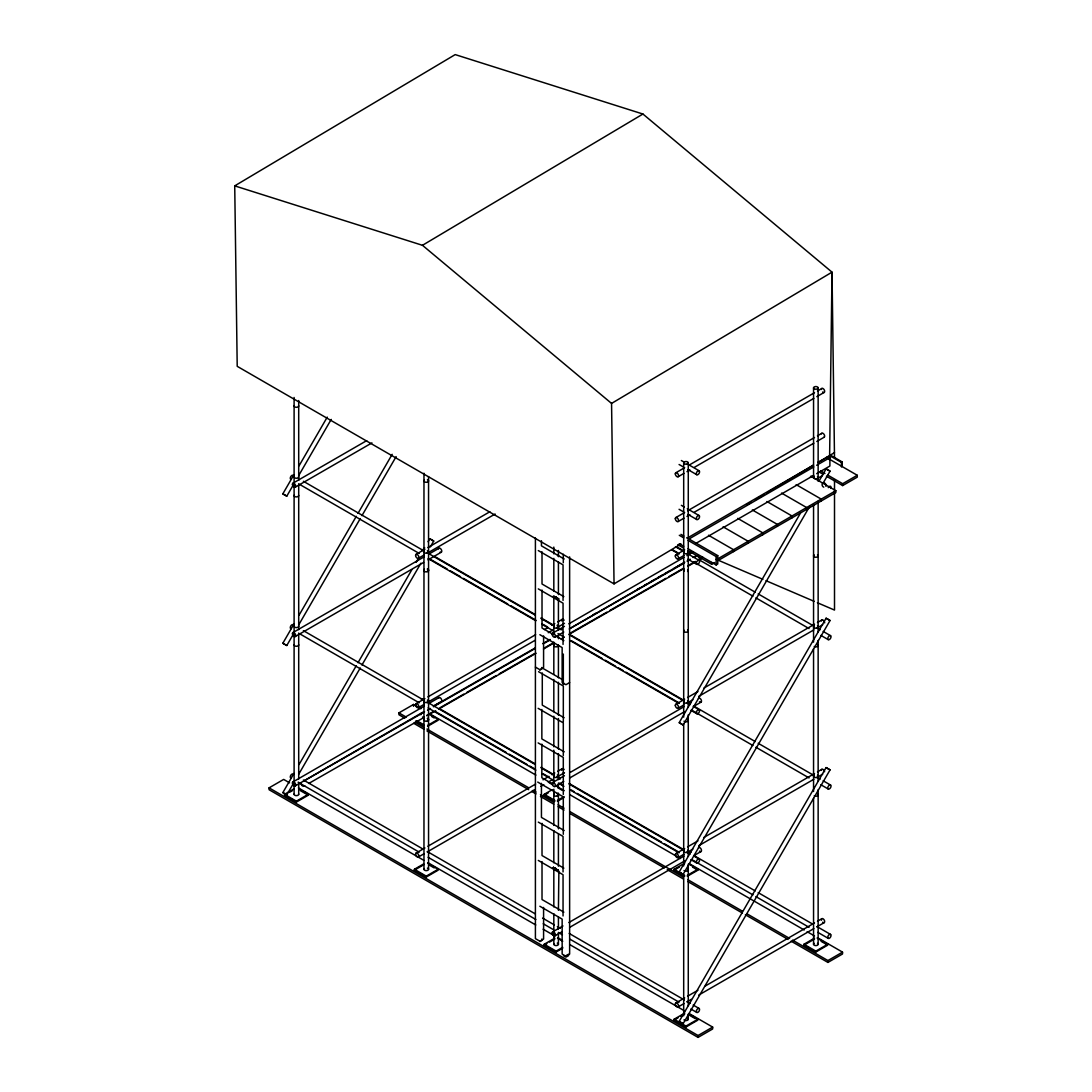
<?xml version="1.0" encoding="UTF-8"?>
<svg xmlns="http://www.w3.org/2000/svg" width="1092" height="1092" viewBox="0 0 1092 1092"><rect width="100%" height="100%" fill="white"/><g stroke="black" fill="none" stroke-linecap="round" stroke-linejoin="round"><path stroke-width="1.5" d="M556.756 598.471L556.019 598.211L557.029 598.225M556.975 598.239C556.947 597.884 554.64 597.952 555.924 596.928M557.111 869.56C556.333 870.515 557.016 868.863 555.255 869.3M556.538 869.655L555.036 869.055L555.2 868.044M555.965 869.669L556.47 869.205L555.596 869.232M555.746 869.15C555.978 868.536 554.531 869.246 555.896 868.782M555.596 597.556L553.903 596.573M556.333 597.529L555.896 597.228M558.776 598.976L557.671 598.43M553.467 867.662C553.972 867.649 554.818 869.71 555.173 868.358M555.828 869.232L556.156 869.833M558.312 870.188L557.493 870.228M558.244 599.276L558.654 599.249M558.258 870.911L558.531 870.938M555.145 596.983L554.327 596.628M554.913 596.983L553.944 596.996M557.671 598.921L557.998 598.279M555.76 869.368L556.087 869.546M557.766 870.133L558.053 870.788M558.872 871.279L558.422 910.305M554.791 597.215L555.036 596.996M553.221 596.246L554.053 596.491M553.849 868.399L554.477 868.085L553.18 868.058M558.067 598.634L557.48 598.812M556.702 869.355L556.019 869.751M293.939 474.679L282.828 493.871L284.466 494.812M299.058 465.82L327.245 417.13M285.149 495.208L286.786 496.15L293.625 484.343M298.744 475.484L331.204 419.41M293.625 633.701L286.786 645.508L282.855 643.243L293.939 624.037M299.058 615.192L356.292 516.311M357.999 513.363L392.178 454.327M298.744 624.842L360.251 518.591M361.957 515.642L396.137 456.62M293.625 783.06L286.786 794.867L282.855 792.601L293.939 773.409M299.058 764.55L356.292 665.683M357.999 662.721L411.82 569.751M416.093 562.38L418.659 557.944M422.932 550.573L424.638 547.611M428.05 541.714L429.757 538.765L431.927 540.008M298.744 774.214L360.251 667.963M361.957 665.001L420.911 563.185M430.303 546.942L433.715 541.045L429.784 538.779M800.463 513.131L679.169 722.686L680.807 723.627M819.259 480.671L826.098 468.864L827.736 469.806M681.476 724.023L683.128 724.965L809.554 506.552M823.218 482.951L830.057 471.143L826.112 468.877M681.476 873.382L683.128 874.337L830.057 620.502L826.098 618.222L679.169 872.044L680.807 872.999M830.057 769.86L826.098 767.58L679.169 1021.416L683.128 1023.695L830.057 769.86L828.255 768.823M553.426 867.184L553.33 868.072M556.374 869.273L555.651 869.505M681.026 543.993L614.045 583.879L237.21 366.325L234.725 185.872L455.2 54.6L642.929 114.032L832.022 272.154L834.506 457.698M234.725 185.872L422.467 245.304L642.929 114.032M614.045 583.879L611.561 403.426L832.022 272.154L829.565 460.114M746.559 504.982L750.927 502.388M755.295 499.781L764.031 494.58M766.953 492.847L813.54 465.096L687.332 538.056M834.506 452.62L817.908 462.503L828.268 456.688L829.893 457.63L829.893 466.038L816.679 473.655M292.902 483.237L366.694 440.636M295.195 487.209L371.935 442.902M416.079 554.354L424.925 549.235M427.887 547.529L489.858 511.752M418.373 558.312L424.269 554.913M427.231 553.207L495.113 514.018M292.902 632.596L424.242 556.77M428.665 554.217L438.998 548.252M295.195 636.568L423.587 562.448M428.009 559.882L441.291 552.224M675.798 472.781L684.657 467.676M689.079 465.124L814.509 392.697M817.458 391.004L821.894 388.438M678.091 476.754L684.002 473.341M686.95 471.648L689.898 469.942M694.321 467.376L813.854 398.375M816.802 396.669L824.187 392.41M675.798 517.594L684.657 512.489M687.605 510.783L814.509 437.51M817.458 435.804L821.894 433.251M678.091 521.567L684.002 518.154M686.95 516.448L689.898 514.741M694.321 512.189L813.854 443.175M816.802 441.482L824.187 437.209M553.726 596.71L554.354 596.396M553.74 596.833L554.477 596.546M554.927 597.556L555.937 596.942M555.692 598.007L556.456 597.624M558.695 598.907L558.135 599.098M842.219 461.971L830.343 455.105L829.565 455.555L841.441 462.421L842.219 461.971L842.219 466.53M688.956 538.998L813.745 466.953M816.679 465.26L829.893 457.63M689.079 1013.485L712.667 1027.094L712.667 1028.964L698.061 1037.4L269.069 789.721L269.069 787.851L283.674 779.415L289.571 782.827M404.818 718.154L398.921 714.741L398.921 712.885L413.54 704.449L420.911 708.708M416.079 703.712L424.925 698.607M427.887 696.901L535.612 634.698M544.458 629.593L547.406 627.886M551.842 625.334L554.791 623.628M557.739 621.921L562.175 619.369M675.798 554.941L684.657 549.822M810.087 477.409L813.035 475.702M696.3 543.161L813.745 475.361M418.373 707.684L424.269 704.272M427.231 702.566L534.957 640.376M548.239 632.705L552.661 630.152M557.084 627.6L564.468 623.327M678.091 558.899L684.002 555.5M686.923 553.808L691.372 551.242M816.802 478.815L822.331 475.634M292.902 781.968L424.242 706.142M428.665 703.576L438.998 697.611M552.62 633.183L564.428 626.371M568.85 623.819L683.961 557.357M686.909 555.651L692.819 552.252M295.195 785.926L423.587 711.807M433.92 705.841L441.291 701.583M554.913 637.155L563.772 632.036M571.157 627.777L684.78 562.175M299.044 788.97L308.285 794.307L308.285 795.208L296.396 802.06L284.521 795.208L284.521 794.307L293.762 788.97M289.803 792.15L292.438 790.635M688.137 540.39L716.134 556.565L717.758 555.623L717.758 564.018L716.134 564.96L688.069 548.757M827.913 475.197L842.655 483.715L857.275 475.279L857.275 477.149L842.655 485.585L826.439 476.221M284.521 794.307L296.396 801.173L308.285 794.307M427.586 725.429L438.151 719.328L438.151 720.229L427.586 726.33M835.83 490.677L718.959 558.162L718.959 560.019L835.83 492.547L835.83 490.677L810.769 476.208M688.069 550.627L711.656 564.236L714.577 562.557M539.817 670.065L541.878 668.877L541.878 667.458M569.628 682.568L565.915 684.711L562.148 682.541L562.148 647.57L539.871 634.698M416.079 853.07L424.925 847.965M427.887 846.259L535.612 784.07M542.983 779.811L548.894 776.398M551.842 774.692L554.791 772.986M557.739 771.28L562.175 768.727M675.798 704.299L684.657 699.194M687.605 697.488L697.938 691.523M703.835 688.11L814.509 624.215M817.458 622.508L821.894 619.956M418.373 857.043L424.269 853.63M427.231 851.924L534.957 789.734M540.854 786.322L543.802 784.629M548.239 782.063L552.661 779.511M557.084 776.958L564.468 772.699M678.091 708.271L684.002 704.859M686.95 703.152L692.847 699.74M698.757 696.341L813.854 629.879M816.802 628.173L822.713 624.774M552.62 782.554L564.428 775.729M570.338 772.331L683.961 706.729M688.383 704.163L691.345 702.47M554.913 786.513L563.772 781.408M569.683 777.995L684.78 711.547M693.638 706.428L701.009 702.17M427.586 863.185L438.151 869.287L438.151 870.174L426.262 877.04L414.387 870.174L414.387 869.287L423.628 863.949M554.804 801.296L544.239 795.208L544.239 794.307L552.156 789.734M414.387 870.174L423.628 864.837M544.239 795.208L548.198 792.915M414.387 869.287L426.262 876.139L438.151 869.287M557.439 800.409L564.045 796.587M557.439 801.296L564.045 797.488M553.508 867.239L553.194 868.113M555.214 868.058L554.272 868.331M555.105 868.863L555.937 868.481M557.493 870.42L558.217 870.037M675.798 853.657L684.657 848.552M687.605 846.846L697.938 840.881M703.835 837.468L814.509 773.573M817.458 771.867L821.894 769.314M678.091 857.629L684.002 854.217M686.95 852.511L692.847 849.112M698.757 845.699L813.854 779.251M816.802 777.545L822.713 774.132M552.62 931.913L562.953 925.948M568.85 922.535L683.961 856.087M688.383 853.534L691.345 851.828M539.817 941.604L541.878 940.417L541.878 938.997M554.913 935.871L562.298 931.612M569.683 927.354L684.78 860.906M693.638 855.787L701.009 851.528M562.721 948.197L556.128 952.006L544.239 945.153L544.239 944.252L554.804 938.151M684.67 876.275L674.105 870.174L674.105 869.287L684.67 863.185M544.239 945.153L546.887 943.624M549.522 942.096L554.804 939.052M674.105 870.174L679.388 867.13M544.239 944.252L556.128 951.118L562.721 947.31M687.305 875.374L697.87 869.287L697.87 870.174L687.305 876.275M565.984 955.691L568.468 954.258L568.468 955.691L565.984 957.111L563.513 955.691M675.798 1003.029L684.657 997.911M687.605 996.204L697.938 990.239M705.309 985.98L814.509 922.945M817.458 921.238L821.894 918.672M678.091 1006.988L684.002 1003.589M686.95 1001.883L691.372 999.317M698.757 995.058L813.854 928.609M816.802 926.903L824.187 922.644M688.629 1013.895L697.87 1019.232L697.87 1020.119L685.981 1026.985L674.105 1020.119L674.105 1019.232L684.67 1013.13M817.171 938.151L827.722 944.252L827.722 945.153L815.847 952.006L803.958 945.153L803.958 944.252L814.523 938.151M674.105 1020.119L678.064 1017.84M680.698 1016.311L684.67 1014.031M803.958 945.153L814.523 939.052M674.105 1019.232L685.981 1026.084L697.87 1019.232M803.958 944.252L815.847 951.118L827.722 944.252M269.069 787.851L698.061 1035.53L712.667 1027.094M792.546 940.13L827.927 960.564L842.533 952.128L842.533 953.985L827.927 962.421L791.072 941.154M433.483 706.196L535.271 647.897M542.656 643.666L550.027 639.448M592.806 614.933L595.754 613.24M637.059 589.584L640.021 587.892M644.444 585.353L647.392 583.674M650.341 581.981L654.763 579.442M657.712 577.75L662.148 575.225M665.096 573.532L669.519 570.993M673.941 568.454L682.8 563.39M687.223 560.851L690.171 559.159M693.12 557.48L696.068 555.787M303.508 781.203L424.556 711.861M427.504 710.169L430.466 708.476M433.415 706.783L535.271 648.43M544.13 643.365L550.04 639.98M569.232 628.978L684.37 563.022M687.332 561.329L690.28 559.636M694.703 557.097L697.665 555.418M426.931 715.233L432.828 711.861M440.212 707.63L463.813 694.116M466.762 692.424L496.273 675.525M499.221 673.832L534.616 653.548M544.949 647.638L553.794 642.56M570.024 633.264L606.906 612.148M609.855 610.455L665.915 578.337M668.864 576.644L683.619 568.195M688.042 565.67L695.413 561.438M699.849 558.899L702.798 557.22M308.749 783.469L423.901 717.512M426.849 715.82L435.708 710.742M438.656 709.063L536.09 653.248M543.475 649.017L553.808 643.092M561.192 638.875L564.141 637.182M570.051 633.797L683.715 568.686M688.151 566.147L695.522 561.916M698.484 560.223L701.433 558.531M556.237 598.184L556.142 598.088M554.217 868.017L553.439 868.113M716.175 559.322L762.885 579.347M765.997 580.685L814.263 601.392M817.389 602.729L834.506 610.073L834.506 479.702M830.057 471.143L828.405 470.202M433.715 541.045L432.077 540.103M282.828 643.229L284.466 644.171M286.786 645.508L285.149 644.567M282.828 792.587L284.466 793.529M286.786 794.867L285.149 793.925M826.316 457.412L857.275 475.279M820.542 470.952L824.965 473.505M819.068 471.962L823.491 474.515M796.164 484.643L821.225 499.112L821.225 500.982M781.558 493.079L806.619 507.548L806.619 509.418M766.939 501.515L792 515.984L792 517.854M681.367 460.524L684.329 462.23M687.278 463.936L699.085 470.748A2.293 1.324 -60 0 1 698.361 474.31A2.293 1.324 -60 0 1 696.382 473.15A2.293 1.324 -60 0 1 699.085 470.748M679.074 464.496L683.51 467.048M687.933 469.601L696.792 474.72M752.333 509.95L777.395 524.419L777.395 526.289M737.728 518.386L762.789 532.855L762.789 534.725M723.109 526.822L748.17 541.291L748.17 543.161M681.367 505.337L684.329 507.043M687.278 508.749L699.085 515.56A2.293 1.324 -60 0 1 698.361 519.11A2.293 1.324 -60 0 1 696.382 517.963A2.293 1.324 -60 0 1 699.085 515.56M679.074 509.295L683.51 511.861M687.933 514.414L696.792 519.533M708.503 535.257L733.565 549.726L733.565 551.583M680.917 534.357L683.865 536.049M686.813 537.755L717.758 555.623M827.886 619.26L826.112 618.236M828.255 619.464L830.029 620.488M679.292 535.285L683.715 537.837M679.224 543.652L683.715 546.246M677.75 544.662L683.647 548.075M676.944 546.996L684.329 551.269M699.098 559.787L755.227 592.192M758.176 593.898L812.83 625.457M817.253 628.009L820.215 629.715M823.163 631.422L830.548 635.68A2.293 1.324 -60 0 1 829.811 639.23A2.293 1.324 -60 0 1 827.832 638.083A2.293 1.324 -60 0 1 830.548 635.68M675.47 546.737L682.841 550.996M687.278 553.548L699.085 560.373A2.293 1.324 -60 0 1 698.361 563.922A2.293 1.324 -60 0 1 696.382 562.776A2.293 1.324 -60 0 1 699.085 560.373M673.177 550.122L677.6 552.675M693.857 562.052L752.934 596.164M755.882 597.87L809.049 628.569M820.87 635.38L828.255 639.653M671.689 549.849L679.074 554.108M687.933 559.227L696.792 564.332M564.154 558.981L541.441 545.863L541.441 540.745M538.301 550.573L563.049 564.851L563.049 600.423M563.841 596.601L542.014 584.002L542.014 551.815M538.301 588.888L563.049 603.18L563.049 644.43M827.886 768.618L826.112 767.594M427.354 552.265L430.303 553.972M434.725 556.524L535.162 614.509M541.072 617.922L554.367 625.593M557.316 627.299L561.752 629.852M569.137 634.124L684.329 700.627M687.291 702.333L690.24 704.04M694.676 706.592L755.227 741.564M758.176 743.27L812.83 774.815M817.253 777.367L820.215 779.074M823.163 780.78L830.548 785.039A2.293 1.324 -60 0 1 829.811 788.601A2.293 1.324 -60 0 1 827.832 787.441A2.293 1.324 -60 0 1 830.548 785.039M303.385 481.285L424.46 551.187M427.422 552.88L535.203 615.11M541.1 618.522L554.395 626.194M557.343 627.9L560.305 629.606M569.164 634.725L682.841 700.354M687.278 702.92L690.226 704.613M693.188 706.319L699.085 709.732A2.293 1.324 -60 0 1 698.361 713.281A2.293 1.324 -60 0 1 696.382 712.134A2.293 1.324 -60 0 1 699.085 709.732M429.484 558.79L447.201 569.014M450.163 570.72L460.496 576.685M463.458 578.391L507.753 603.972M510.715 605.678L535.817 620.174M543.202 624.447L547.638 626.999M571.266 640.649L602.279 658.544M605.241 660.25L615.574 666.229M618.522 667.935L622.959 670.488M625.907 672.194L679.087 702.893M692.369 710.564L752.934 745.522M755.882 747.228L809.049 777.927M820.87 784.752L828.255 789.011M299.618 484.398L419.219 553.439M428.078 558.558L535.858 620.788M541.769 624.187L553.576 631.012M557.998 633.565L563.909 636.977M569.819 640.39L679.074 703.466M690.881 710.291L696.792 713.704M553.658 634.725L542.014 628.009L542.014 590.049M556.565 636.404L563.841 640.608M542.287 668.004L562.667 679.756M535.408 667.103L539.871 669.683L543.584 667.54L543.584 635.899M538.574 671.703L563.322 685.994L563.322 721.553M564.114 717.731L542.287 705.132L542.287 672.959M538.138 708.339L563.295 722.863L563.295 755.582M564.209 751.828L541.85 738.915L541.85 709.472M538.138 742.915L563.295 757.438L563.295 794.43M427.354 701.624L430.303 703.33M439.161 708.449L535.162 763.868M541.072 767.28L554.367 774.951M557.316 776.658L560.264 778.364M569.137 783.483L684.329 849.986M687.291 851.692L690.24 853.398M694.676 855.964L755.227 890.922M758.176 892.628L812.83 924.173M817.253 926.739L830.548 934.411A2.293 1.324 -60 0 1 829.811 937.96A2.293 1.324 -60 0 1 827.832 936.799A2.293 1.324 -60 0 1 830.548 934.411M303.385 630.644L424.46 700.545M427.422 702.252L535.203 764.482M541.1 767.881L554.395 775.552M557.343 777.258L560.305 778.965M569.164 784.083L682.841 849.726M687.278 852.279L690.226 853.985M694.662 856.538L699.085 859.09A2.293 1.324 -60 0 1 698.361 862.653A2.293 1.324 -60 0 1 696.382 861.492A2.293 1.324 -60 0 1 699.085 859.09M435.394 711.561L506.278 752.484M509.241 754.19L526.958 764.427M529.907 766.134L534.343 768.686M543.202 773.805L549.112 777.217M559.445 783.182L562.407 784.889M571.266 790.007L574.215 791.714M577.177 793.42L661.356 842.014M664.318 843.72L679.087 852.251M692.369 859.923L752.934 894.88M755.882 896.587L809.049 927.285M817.908 932.404L828.255 938.369M299.618 633.756L419.219 702.798M428.078 707.916L535.858 770.147M541.769 773.559L553.576 780.371M559.486 783.783L563.909 786.349M569.819 789.748L679.074 852.838M690.881 859.65L696.792 863.062M553.03 784.22L541.85 777.763L541.85 744.143M555.828 785.831L564.209 790.676M429.757 713.813L535.899 775.088M549.167 782.746L552.115 784.452M558.012 787.851L562.435 790.417M569.806 794.662L680.371 858.503M689.216 863.608L804.203 929.988M807.152 931.694L814.523 935.953M817.471 937.659L842.533 952.128M428.897 713.991L438.151 719.328M688.629 863.949L697.87 869.287M431.545 716.42L434.179 717.935M692.587 867.13L697.87 870.174M821.129 941.345L826.412 944.389M537.728 782.077L563.295 796.832L563.295 834.302M417.021 720.856L423.628 724.665M544.239 794.307L554.804 800.409M674.105 869.287L684.67 875.374M680.452 872.795L681.831 873.586M415.697 720.993L423.628 725.566M398.921 712.885L406.292 717.13M415.137 722.249L423.983 727.354M426.931 729.047L528.651 787.782M533.073 790.335L536.022 792.041M540.444 794.594L553.712 802.251M558.135 804.804L564.032 808.203M569.928 811.615L683.456 877.149M687.878 879.702L742.423 911.192M746.846 913.745L789.598 938.424M413.663 723.259L423.983 729.224M426.931 730.917L528.651 789.653M531.599 791.345L536.022 793.898M540.444 796.45L553.712 804.121M558.135 806.674L564.032 810.073M569.928 813.485L664.291 867.949M667.239 869.655L683.456 879.019M687.878 881.572L742.423 913.062M745.372 914.768L788.124 939.448M564.154 830.521L541.441 817.403L541.441 783.346M538.301 822.112L563.049 836.404L563.049 871.962M563.841 868.14L542.014 855.541L542.014 823.354M538.301 860.428L563.049 874.719L563.049 915.97M563.841 912.148L542.014 899.549L542.014 861.588M539.871 906.251L562.148 919.109L562.148 954.08L565.915 956.251L569.628 954.108L569.628 556.865M303.385 780.002L422.986 849.057M427.422 851.61L535.203 913.84M542.587 918.099L554.395 924.924M557.343 926.63L560.305 928.337M569.164 933.442L684.329 999.931M687.278 1001.637L690.226 1003.343M693.188 1005.049L699.085 1008.462A2.293 1.324 -60 0 1 698.361 1012.011A2.293 1.324 -60 0 1 696.382 1010.864A2.293 1.324 -60 0 1 699.085 1008.462M298.143 782.268L419.219 852.169M428.078 857.288L535.858 919.505M543.243 923.777L553.576 929.742M559.486 933.155L562.435 934.848M569.819 939.12L679.074 1002.197M690.881 1009.022L696.792 1012.421M298.416 787.933L423.723 860.278M428.146 862.83L535.763 924.965M543.133 929.224L553.453 935.175M557.875 937.728L562.298 940.28M569.669 944.539L684.657 1010.933M557.439 938.151L562.721 941.208M300.368 790.635L308.285 795.208M428.897 864.837L434.179 867.894M689.939 1015.546L695.222 1018.604M680.958 1022.453L679.183 1021.429M681.326 1022.658L683.101 1023.682M679.333 722.795L683.101 724.952M679.988 872.535L679.183 872.058M682.295 873.846L683.101 874.323M286.773 496.137L282.855 493.884M422.467 245.304L611.561 403.426M842.655 483.715L842.655 485.585M841.441 462.421L841.441 466.98M830.343 455.105L830.343 458.149M827.927 960.564L827.927 962.421M818.14 387.878L818.14 481.231M818.14 501.255L818.14 631.954M818.14 640.444L818.14 781.312M818.14 789.803L818.14 944.252M815.847 951.118L815.847 952.006M813.554 387.878L813.554 477.832M813.554 504.654L813.554 642.137M813.554 648.921L813.554 791.495M813.554 798.293L813.554 944.252M716.134 556.565L716.134 564.96M711.656 562.38L711.656 564.236M698.061 1035.53L698.061 1037.4M688.274 462.858L688.274 706.92M688.274 714.823L688.274 856.292M688.274 864.195L688.274 1005.65M688.274 1014.14L688.274 1019.232M685.981 1026.084L685.981 1026.985M683.688 462.858L683.688 717.116M683.688 723.9L683.688 865.888M683.688 874.965L683.688 1015.833M563.513 682.718L563.513 684.138M563.295 554.245L563.295 562.762M563.322 654.067L563.322 684.425M558.422 550.477L558.422 556.688M558.422 561.779L558.422 594.608M558.422 599.699L558.422 630.248M558.422 635.353L558.422 638.738M558.422 677.777L558.422 644.949A2.293 1.324 0 0 1 557.275 646.095M558.422 682.282L558.422 715.123M558.422 718.509L558.422 749.071M558.422 753.576L558.422 779.62M558.422 783.005L558.422 788.11M558.422 793.202L558.422 828.842M558.422 833.933L558.422 866.174M558.422 917.103L558.422 928.978M558.422 932.377L558.422 944.252M556.128 951.118L556.128 952.006M553.821 547.092L553.821 553.876M553.821 558.381L553.821 591.222M553.821 596.314L553.821 633.647M553.821 642.137L553.821 674.378M553.821 679.47L553.821 711.725M553.821 716.229L553.821 746.778M553.821 750.177L553.821 783.005M553.821 789.216L553.821 825.443M553.821 830.534L553.821 862.789M553.821 867.881L553.821 906.92M553.821 913.704L553.821 944.252M543.584 907.438L543.584 939.079L539.871 941.222L535.408 938.642L535.408 537.987M428.555 476.617L428.555 869.287M426.262 876.139L426.262 877.04M423.969 473.218L423.969 869.287M413.54 704.449L413.54 706.319M298.703 400.532L298.703 480.303M298.703 483.701L298.703 629.674M298.703 633.06L298.703 779.033M298.703 782.432L298.703 794.307M296.396 801.173L296.396 802.06M294.103 397.474L294.103 794.307M557.275 554.763A2.293 1.324 0 0 1 558.34 556.251M298.621 405.623A2.293 1.324 0 0 1 296.396 407.289A2.293 1.324 0 0 1 294.185 405.623M427.409 479.784A2.293 1.324 0 0 1 428.255 481.599A2.293 1.324 0 0 1 425.116 482.091A2.293 1.324 0 0 1 424.269 480.275M821.471 433.852A2.293 1.324 60 0 1 824.023 434.316A2.293 1.324 60 0 1 823.846 437.319M558.108 644.867A2.293 1.324 0 0 1 556.128 646.86A2.293 1.324 0 0 1 554.135 644.867M687.605 569.615A2.293 1.324 0 0 1 687.605 571.498M684.002 571.225A2.293 1.324 0 0 1 684.002 569.888M298.621 495.236A2.293 1.324 0 0 1 296.396 496.901A2.293 1.324 0 0 1 294.185 495.236M687.605 551.528A2.293 1.324 0 0 1 687.742 553.33A2.293 1.324 0 0 1 684.67 553.562A2.293 1.324 0 0 1 684.002 551.815M687.605 719.573A2.293 1.324 0 0 1 687.387 721.553A2.293 1.324 0 0 1 684.002 721.17M817.471 476.562A2.293 1.324 0 0 1 817.471 478.433A2.293 1.324 0 0 1 814.222 478.433A2.293 1.324 0 0 1 814.222 476.562M817.471 644.594A2.293 1.324 0 0 1 817.471 646.464A2.293 1.324 0 0 1 814.222 646.464M821.416 389.489A2.293 1.324 60 0 1 823.177 388.643A2.293 1.324 60 0 1 824.637 391.673A2.293 1.324 60 0 1 822.617 391.987M687.605 629.947A2.293 1.324 0 0 1 687.742 631.736A2.293 1.324 0 0 1 684.67 631.968A2.293 1.324 0 0 1 684.002 630.221M427.409 568.823A2.293 1.324 0 0 1 427.409 571.116M424.269 570.638A2.293 1.324 0 0 1 424.269 569.301M554.135 645.604A2.293 1.324 0 0 1 554.135 644.28M298.621 476.562A2.293 1.324 0 0 1 296.396 478.241A2.293 1.324 0 0 1 294.185 476.562M298.621 644.608A2.293 1.324 0 0 1 296.396 646.273A2.293 1.324 0 0 1 294.185 644.608M557.275 793.747A2.293 1.324 0 0 1 558.108 795.549A2.293 1.324 0 0 1 554.982 796.041A2.293 1.324 0 0 1 554.135 794.225M557.275 625.716A2.293 1.324 0 0 1 558.108 627.518A2.293 1.324 0 0 1 554.982 628.009A2.293 1.324 0 0 1 554.135 626.194M688.274 551.883A2.293 1.324 0 0 1 687.605 552.825M687.605 718.986A2.293 1.324 0 0 1 687.605 720.856M687.605 700.9A2.293 1.324 0 0 1 687.742 702.688A2.293 1.324 0 0 1 684.67 702.92A2.293 1.324 0 0 1 684.002 701.173M687.605 868.932A2.293 1.324 0 0 1 687.387 870.925A2.293 1.324 0 0 1 684.002 870.529M817.471 625.921A2.293 1.324 0 0 1 817.471 627.791A2.293 1.324 0 0 1 814.222 627.791A2.293 1.324 0 0 1 814.222 625.921M817.471 793.952A2.293 1.324 0 0 1 817.471 795.836A2.293 1.324 0 0 1 814.222 795.836M427.409 718.768A2.293 1.324 0 0 1 428.255 720.583A2.293 1.324 0 0 1 425.116 721.061A2.293 1.324 0 0 1 424.269 719.259M427.409 550.737A2.293 1.324 0 0 1 428.255 552.552A2.293 1.324 0 0 1 425.116 553.03A2.293 1.324 0 0 1 424.269 551.228M828.255 487.646A2.293 1.324 -60 0 1 830.384 486.254A2.293 1.324 -60 0 1 830.807 488.424M427.409 569.41A2.293 1.324 0 0 1 428.255 571.225A2.293 1.324 0 0 1 425.116 571.703A2.293 1.324 0 0 1 424.269 569.888M427.409 718.181A2.293 1.324 0 0 1 427.409 720.474M424.269 719.997A2.293 1.324 0 0 1 424.269 718.673M428.255 551.965A2.293 1.324 0 0 1 427.409 552.443M424.051 550.955A2.293 1.324 0 0 1 424.269 550.641M557.275 625.129A2.293 1.324 0 0 1 557.275 627.422M553.821 626.276A2.293 1.324 0 0 1 554.135 625.607M557.753 793.365A2.293 1.324 0 0 1 557.275 795.454M554.135 794.976A2.293 1.324 0 0 1 554.135 793.638M438.575 698.211A2.293 1.324 60 0 1 440.758 698.225A2.293 1.324 60 0 1 441.55 701.337M298.621 625.934A2.293 1.324 0 0 1 296.396 627.6A2.293 1.324 0 0 1 294.185 625.934M298.621 793.966A2.293 1.324 0 0 1 296.396 795.631A2.293 1.324 0 0 1 294.185 793.966M291.1 778.105A2.293 1.324 -60 0 1 290.922 775.102A2.293 1.324 -60 0 1 293.475 774.638M702.252 557.289A2.293 1.87 59.8 0 1 699.958 558.613A2.293 1.87 59.8 0 1 698.32 555.814M304.709 785.708A2.293 1.87 59.8 0 1 301.215 783.292M564.127 772.795A2.293 1.324 60 0 1 563.322 772.59M561.752 770.297A2.293 1.324 60 0 1 562.339 768.659A2.293 1.324 60 0 1 564.127 769.56M421.348 699.481A2.293 1.324 -60 0 1 423.177 699.303M557.275 943.106A2.293 1.324 0 0 1 558.108 944.921A2.293 1.324 0 0 1 554.982 945.399A2.293 1.324 0 0 1 554.135 943.597M557.275 775.074A2.293 1.324 0 0 1 558.108 776.89A2.293 1.324 0 0 1 554.982 777.367A2.293 1.324 0 0 1 554.135 775.566M688.206 701.596A2.293 1.324 0 0 1 687.605 702.183M687.605 868.345A2.293 1.324 0 0 1 687.605 870.215M698.457 847.802A2.293 1.324 60 0 1 700.545 848.252A2.293 1.324 60 0 1 701.392 851.064A2.293 1.324 60 0 1 699.44 851.118M821.471 920.242A2.293 1.324 60 0 1 822.904 918.713A2.293 1.324 60 0 1 824.651 921.757A2.293 1.324 60 0 1 822.617 922.221M687.605 850.258A2.293 1.324 0 0 1 687.742 852.047A2.293 1.324 0 0 1 684.67 852.279A2.293 1.324 0 0 1 684.002 850.532M687.605 1018.29A2.293 1.324 0 0 1 687.387 1020.283A2.293 1.324 0 0 1 684.002 1019.887M817.471 775.279A2.293 1.324 0 0 1 817.471 777.163A2.293 1.324 0 0 1 814.222 777.163A2.293 1.324 0 0 1 814.222 775.279M817.471 943.324A2.293 1.324 0 0 1 817.471 945.194A2.293 1.324 0 0 1 814.222 945.194A2.293 1.324 0 0 1 814.222 943.324M817.471 554.982A2.293 1.324 0 0 1 817.471 556.852A2.293 1.324 0 0 1 814.222 556.852A2.293 1.324 0 0 1 814.222 554.982M421.771 549.808A2.293 1.324 -60 0 1 423.396 550.75M698.457 698.443A2.293 1.324 60 0 1 700.545 698.88A2.293 1.324 60 0 1 701.392 701.706A2.293 1.324 60 0 1 699.44 701.747M821.416 770.365A2.293 1.324 60 0 1 822.822 769.328A2.293 1.324 60 0 1 824.596 771.716M561.752 620.925A2.293 1.324 60 0 1 562.339 619.3A2.293 1.324 60 0 1 564.127 620.201M291.1 628.746A2.293 1.324 -60 0 1 290.922 625.743A2.293 1.324 -60 0 1 293.475 625.279M438.575 548.853A2.293 1.324 60 0 1 440.431 548.553A2.293 1.324 60 0 1 441.755 551.337A2.293 1.324 60 0 1 440.144 552.102M821.416 621.007A2.293 1.324 60 0 1 823.04 620.065A2.293 1.324 60 0 1 824.665 622.877M427.409 868.126A2.293 1.324 0 0 1 428.255 869.942A2.293 1.324 0 0 1 425.116 870.433A2.293 1.324 0 0 1 424.269 868.618M427.409 700.095A2.293 1.324 0 0 1 428.255 701.91A2.293 1.324 0 0 1 425.116 702.402A2.293 1.324 0 0 1 424.269 700.586M823.75 487.155A2.293 1.87 59.8 0 1 822.167 484.179A2.293 1.87 59.8 0 1 824.76 483.183A2.293 1.87 59.8 0 1 825.893 486.336M423.983 716.925A2.293 1.87 59.8 0 1 422.495 717.007M420.857 714.769A2.293 1.87 59.8 0 1 422.14 712.789M291.1 479.388A2.293 1.324 -60 0 1 290.759 476.631A2.293 1.324 -60 0 1 293.311 475.552M675.32 555.992A2.293 1.324 60 0 0 677.763 559.008A2.293 1.324 60 0 0 677.75 555.76A2.293 1.324 60 0 0 675.32 555.992M675.32 518.645A2.293 1.324 60 0 0 677.763 521.662A2.293 1.324 60 0 0 677.75 518.427A2.293 1.324 60 0 0 675.32 518.645M675.32 473.832A2.293 1.324 60 0 0 677.763 476.863A2.293 1.324 60 0 0 677.75 473.614A2.293 1.324 60 0 0 675.32 473.832M684.356 463.786A2.293 1.324 0 0 0 688.206 463.199A2.293 1.324 0 0 0 685.394 461.575A2.293 1.324 0 0 0 684.356 463.786M552.156 634.234A2.293 1.324 60 0 0 554.586 637.264A2.293 1.324 60 0 0 554.586 634.015A2.293 1.324 60 0 0 552.156 634.234M292.438 783.019A2.293 1.324 60 0 0 294.867 786.035A2.293 1.324 60 0 0 294.854 782.787A2.293 1.324 60 0 0 292.438 783.019M415.602 854.121A2.293 1.324 60 0 0 418.031 857.152A2.293 1.324 60 0 0 418.031 853.903A2.293 1.324 60 0 0 415.602 854.121M552.156 932.964A2.293 1.324 60 0 0 554.586 935.981A2.293 1.324 60 0 0 554.586 932.745A2.293 1.324 60 0 0 552.156 932.964M675.32 1004.08A2.293 1.324 60 0 0 677.763 1007.097A2.293 1.324 60 0 0 677.75 1003.848A2.293 1.324 60 0 0 675.32 1004.08M814.222 388.82A2.293 1.324 0 0 0 818.058 388.22A2.293 1.324 0 0 0 815.246 386.595A2.293 1.324 0 0 0 814.222 388.82M552.156 783.606A2.293 1.324 60 0 0 554.586 786.622A2.293 1.324 60 0 0 554.586 783.373A2.293 1.324 60 0 0 552.156 783.606M675.32 854.708A2.293 1.324 60 0 0 677.763 857.739A2.293 1.324 60 0 0 677.75 854.49A2.293 1.324 60 0 0 675.32 854.708M415.602 704.763A2.293 1.324 60 0 0 418.031 707.78A2.293 1.324 60 0 0 418.031 704.545A2.293 1.324 60 0 0 415.602 704.763M292.438 633.647A2.293 1.324 60 0 0 294.867 636.677A2.293 1.324 60 0 0 294.854 633.428A2.293 1.324 60 0 0 292.438 633.647M292.438 484.288A2.293 1.324 60 0 0 294.867 487.305A2.293 1.324 60 0 0 294.854 484.07A2.293 1.324 60 0 0 292.438 484.288M675.32 705.35A2.293 1.324 60 0 0 677.763 708.367A2.293 1.324 60 0 0 677.75 705.132A2.293 1.324 60 0 0 675.32 705.35M415.602 555.405A2.293 1.324 60 0 0 418.031 558.422A2.293 1.324 60 0 0 418.031 555.173A2.293 1.324 60 0 0 415.602 555.405"/></g></svg>
